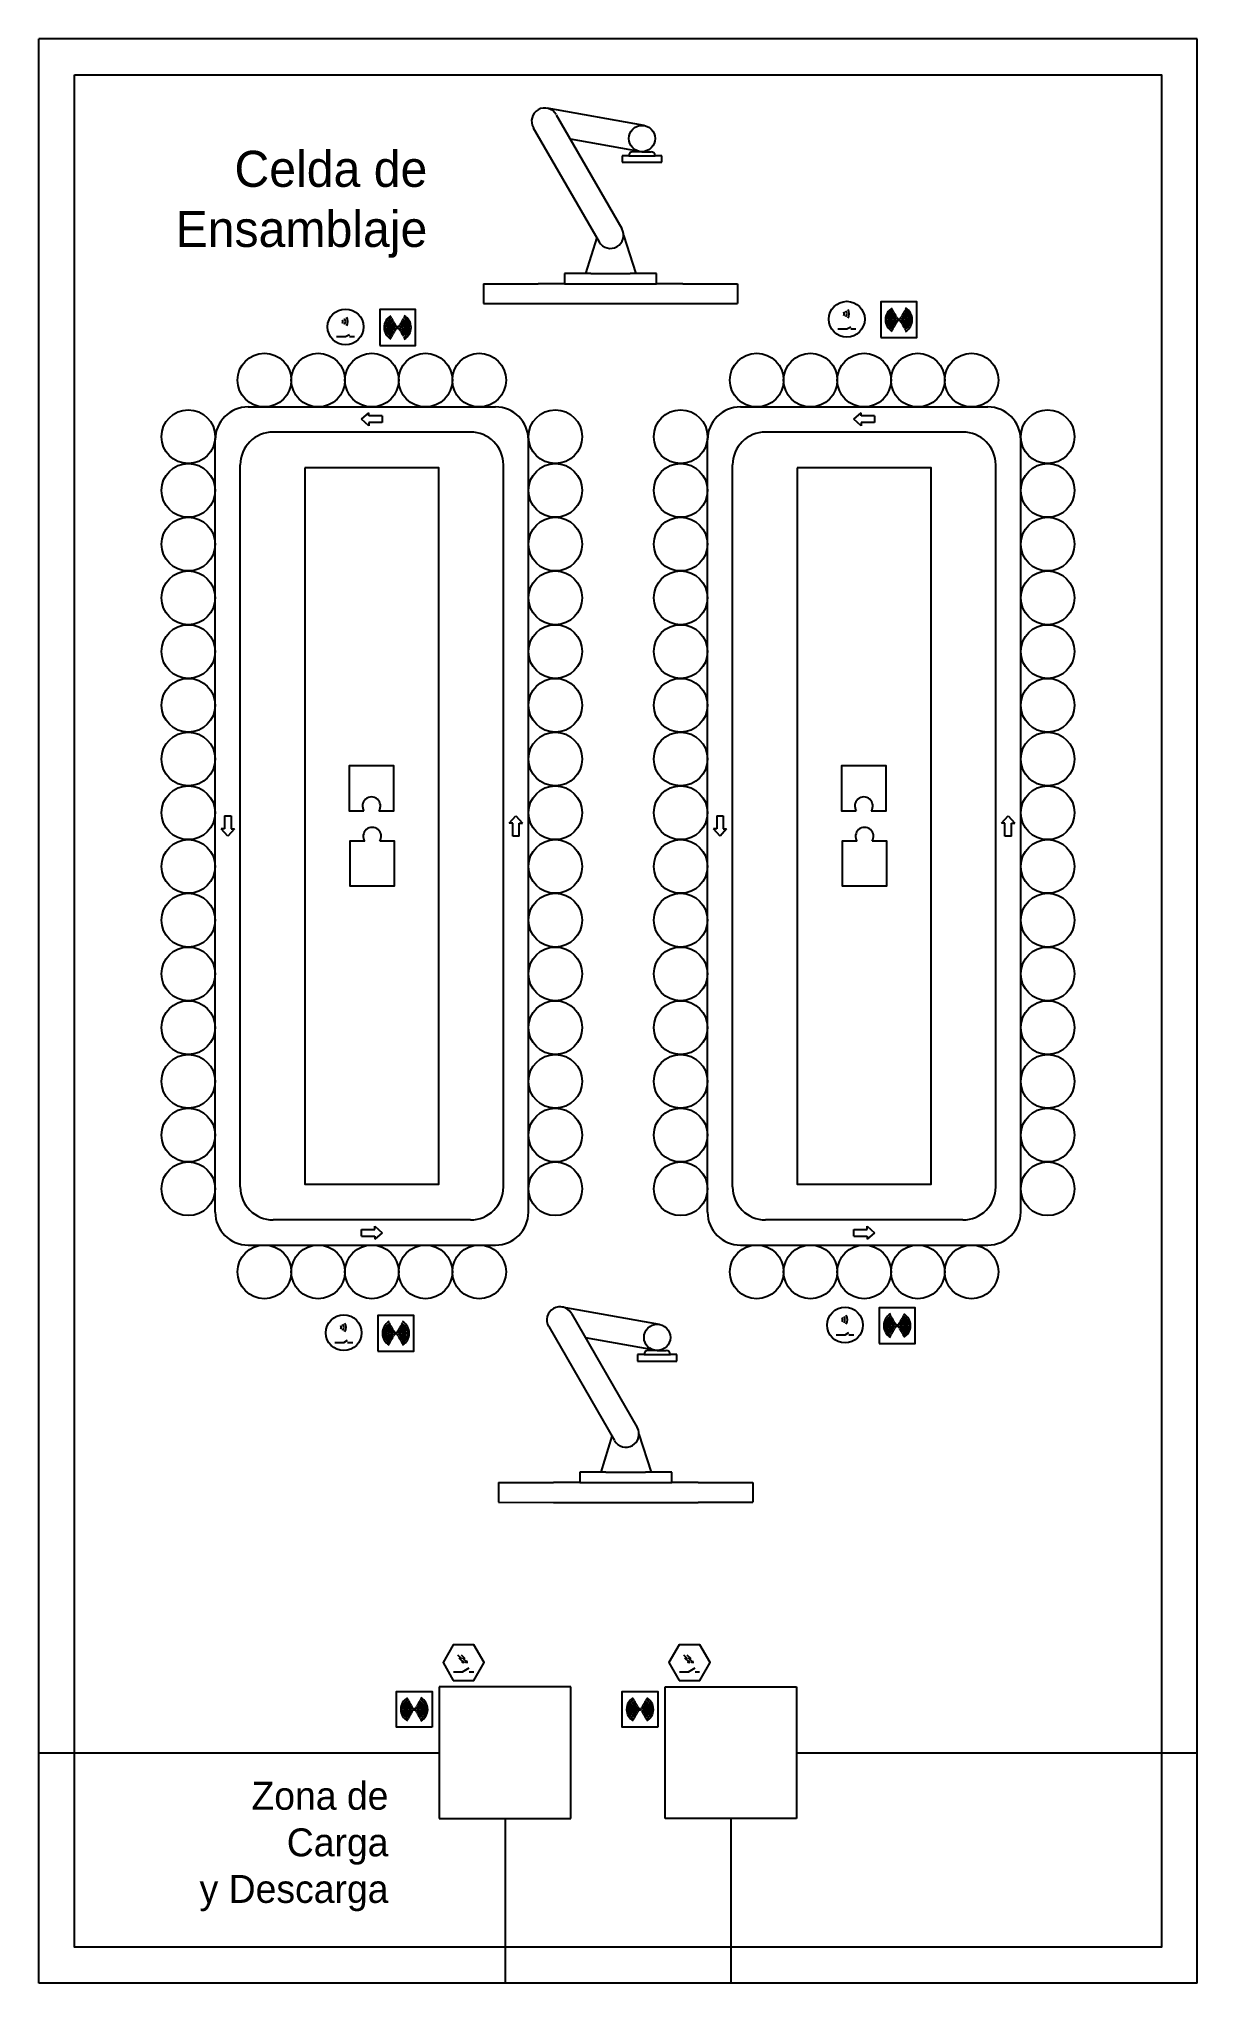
# Model space of a CAD drawing. Header units: millimetres. Extents: x 8447 to 14917, y -1379 to 9478.
import ezdxf

# ---------------------------------------------------------------- set-up
doc = ezdxf.new("R2010")
doc.units = ezdxf.units.MM
doc.header["$LTSCALE"] = 0.4
for name, color, linetype in [('01 Contornos vistos 0.35', 150, 'Continuous'), ('Almacenaje', 80, 'Continuous'), ('Celdas', 200, 'Continuous'), ('Maquina', 82, 'Continuous'), ('Robots', 80, 'Continuous'), ('Sensores', 211, 'Continuous'), ('Texto2', 7, 'Continuous'), ('TrayectAGV', 140, 'Continuous')]:
    doc.layers.add(name, color=color, linetype=linetype)

msp = doc.modelspace()

# ---------------------------------------------------------------- linework, layer by layer
at = {"layer": '01 Contornos vistos 0.35', "color": 6}
for p, q in [((10160, 7816), (10182, 7828)), ((12910, 7859), (12960, 7859)), ((12960, 7859), (12982, 7871)), ((12982, 7859), (13010, 7859)), ((10110, 7816), (10160, 7816)), ((10182, 7816), (10210, 7816)), ((10100, 2199), (10150, 2199)), ((10150, 2199), (10172, 2211)), ((10172, 2199), (10200, 2199)), ((12900, 2242), (12950, 2242)), ((12950, 2242), (12972, 2254)), ((12972, 2242), (13000, 2242)), ((10793, 438), (10807, 433)), ((10813, 438), (10827, 433)), ((12054, 438), (12069, 433)), ((12074, 438), (12089, 433))]:
    msp.add_line(p, q, dxfattribs=at)
at = {"layer": '01 Contornos vistos 0.35', "color": 212}
msp.add_lwpolyline([(8647, 9278), (14717, 9278), (14717, -1179), (8647, -1179)], close=True, dxfattribs=at)
at = {"layer": '01 Contornos vistos 0.35', "color": 6}
for points in [[(10351, 7767), (10551, 7767), (10551, 7967), (10351, 7967)], [(13151, 7810), (13351, 7810), (13351, 8010), (13151, 8010)], [(13141, 2193), (13341, 2193), (13341, 2393), (13141, 2393)], [(10341, 2150), (10541, 2150), (10541, 2350), (10341, 2350)], [(10644, 50), (10444, 50), (10444, 250), (10644, 250)], [(11905, 50), (11705, 50), (11705, 250), (11905, 250)]]:
    msp.add_lwpolyline(points, close=True, dxfattribs=at)
at = {"layer": '01 Contornos vistos 0.35', "color": 2}
for points in [[(9932, 7083), (9932, 3083), (10682, 3083), (10682, 7083)], [(12682, 7083), (12682, 3083), (13432, 3083), (13432, 7083)]]:
    msp.add_lwpolyline(points, close=True, dxfattribs=at)
for points in [[(10347, 5168), (10430, 5168), (10430, 5418), (10180, 5418), (10180, 5168), (10263, 5168)], [(13097, 5168), (13180, 5168), (13180, 5418), (12930, 5418), (12930, 5168), (13013, 5168)], [(10268, 4998), (10184, 4998), (10184, 4748), (10434, 4748), (10434, 4998), (10351, 4998)], [(13017, 4998), (12934, 4998), (12934, 4748), (13184, 4748), (13184, 4998), (13101, 4998)]]:
    msp.add_lwpolyline(points, dxfattribs=at)
at = {"layer": '01 Contornos vistos 0.35', "color": 6}
for centre, radius in [((10160, 7870), 100), ((12960, 7913), 100), ((10451, 7867), 5), ((13251, 7910), 5), ((12950, 2296), 100), ((10150, 2253), 100), ((13241, 2293), 5), ((10441, 2250), 5), ((10544, 150), 5), ((11805, 150), 5)]:
    msp.add_circle(centre, radius, dxfattribs=at)
at = {"layer": '01 Contornos vistos 0.35', "color": 85, "true_color": 0x58ba48}
for centre in [(9707, 7573), (10007, 7573), (10307, 7573), (10607, 7573), (10907, 7573), (12457, 7573), (12757, 7573), (13057, 7573), (13357, 7573), (13657, 7573), (9282, 7257), (11332, 7257), (12032, 7257), (14082, 7257), (9282, 6957), (11332, 6957), (12032, 6957), (14082, 6957), (9282, 6657), (11332, 6657), (12032, 6657), (14082, 6657), (9282, 6357), (11332, 6357), (12032, 6357), (14082, 6357), (9282, 6057), (11332, 6057), (12032, 6057), (14082, 6057), (9282, 5757), (11332, 5757), (12032, 5757), (14082, 5757), (9282, 5457), (11332, 5457), (12032, 5457), (14082, 5457), (9282, 5157), (11332, 5157), (12032, 5157), (14082, 5157), (9282, 4857), (11332, 4857), (12032, 4857), (14082, 4857), (9282, 4557), (11332, 4557), (12032, 4557), (14082, 4557), (9282, 4257), (11332, 4257), (12032, 4257), (14082, 4257), (9282, 3957), (11332, 3957), (12032, 3957), (14082, 3957), (9282, 3657), (11332, 3657), (12032, 3657), (14082, 3657), (9282, 3357), (11332, 3357), (12032, 3357), (14082, 3357), (9282, 3057), (11332, 3057), (12032, 3057), (14082, 3057), (9707, 2593), (10007, 2593), (10307, 2593), (10607, 2593), (10907, 2593), (12457, 2593), (12757, 2593), (13057, 2593), (13357, 2593), (13657, 2593)]:
    msp.add_circle(centre, 150, dxfattribs=at)
at = {"layer": '01 Contornos vistos 0.35', "color": 6}
for centre, radius, start, end in [((10451, 7867), 75, 120, 240), ((10451, 7867), 75, 300, 60), ((12925, 7943), 20.8, 330, 30), ((12925, 7943), 34.7, 330, 30), ((12925, 7943), 48.6, 330, 30), ((13251, 7910), 75, 120, 240), ((13251, 7910), 65, 120, 240), ((13251, 7910), 55, 120, 240), ((13251, 7910), 45, 120, 240), ((13251, 7910), 35, 120, 240), ((13251, 7910), 25, 120, 240), ((13251, 7910), 25, 300, 60), ((13251, 7910), 35, 300, 60), ((13251, 7910), 45, 300, 60), ((13251, 7910), 55, 300, 60), ((13251, 7910), 65, 300, 60), ((13251, 7910), 75, 300, 60), ((10125, 7900), 20.8, 330, 30), ((10125, 7900), 34.7, 330, 30), ((10125, 7900), 48.6, 330, 30), ((10451, 7867), 65, 120, 240), ((10451, 7867), 55, 120, 240), ((10451, 7867), 45, 120, 240), ((10451, 7867), 35, 120, 240), ((10451, 7867), 25, 120, 240), ((10451, 7867), 15, 120, 240), ((10451, 7867), 15, 300, 60), ((10451, 7867), 25, 300, 60), ((10451, 7867), 35, 300, 60), ((10451, 7867), 45, 300, 60), ((10451, 7867), 55, 300, 60), ((10451, 7867), 65, 300, 60), ((13251, 7910), 15, 120, 240), ((13251, 7910), 15, 300, 60), ((10115, 2283), 20.8, 330, 30), ((10115, 2283), 34.7, 330, 30), ((10115, 2283), 48.6, 330, 30), ((10441, 2250), 75, 120, 240), ((10441, 2250), 65, 120, 240), ((10441, 2250), 55, 120, 240), ((10441, 2250), 45, 120, 240), ((10441, 2250), 35, 120, 240), ((10441, 2250), 35, 300, 60), ((10441, 2250), 45, 300, 60), ((10441, 2250), 55, 300, 60), ((10441, 2250), 65, 300, 60), ((10441, 2250), 75, 300, 60), ((12915, 2326), 20.8, 330, 30), ((12915, 2326), 34.7, 330, 30), ((12915, 2326), 48.6, 330, 30), ((13241, 2293), 75, 120, 240), ((13241, 2293), 65, 120, 240), ((13241, 2293), 55, 120, 240), ((13241, 2293), 45, 120, 240), ((13241, 2293), 35, 120, 240), ((13241, 2293), 25, 120, 240), ((13241, 2293), 15, 120, 240), ((13241, 2293), 15, 300, 60), ((13241, 2293), 25, 300, 60), ((13241, 2293), 35, 300, 60), ((13241, 2293), 45, 300, 60), ((13241, 2293), 55, 300, 60), ((13241, 2293), 65, 300, 60), ((13241, 2293), 75, 300, 60), ((10441, 2250), 25, 120, 240), ((10441, 2250), 15, 120, 240), ((10441, 2250), 15, 300, 60), ((10441, 2250), 25, 300, 60), ((10544, 150), 75, 120, 240), ((10544, 150), 65, 120, 240), ((10544, 150), 55, 120, 240), ((10544, 150), 45, 120, 240), ((10544, 150), 35, 120, 240), ((10544, 150), 25, 120, 240), ((10544, 150), 15, 120, 240), ((10544, 150), 15, 300, 60), ((10544, 150), 25, 300, 60), ((10544, 150), 35, 300, 60), ((10544, 150), 45, 300, 60), ((10544, 150), 55, 300, 60), ((10544, 150), 65, 300, 60), ((10544, 150), 75, 300, 60), ((11805, 150), 75, 120, 240), ((11805, 150), 65, 120, 240), ((11805, 150), 55, 120, 240), ((11805, 150), 45, 120, 240), ((11805, 150), 35, 120, 240), ((11805, 150), 25, 120, 240), ((11805, 150), 15, 120, 240), ((11805, 150), 15, 300, 60), ((11805, 150), 25, 300, 60), ((11805, 150), 35, 300, 60), ((11805, 150), 45, 300, 60), ((11805, 150), 55, 300, 60), ((11805, 150), 65, 300, 60), ((11805, 150), 75, 300, 60)]:
    msp.add_arc(centre, radius, start, end, dxfattribs=at)
at = {"layer": '01 Contornos vistos 0.35', "color": 2}
for centre, start, end in [((10305, 5195), 326.9236, 213.0764), ((13055, 5195), 326.9236, 213.0764), ((10309, 5025), 326.907, 213.093), ((13059, 5025), 326.907, 213.093)]:
    msp.add_arc(centre, 50, start, end, dxfattribs=at)
at = {"layer": 'Almacenaje'}
for p, q in [((11419, 275), (10684, 275)), ((10684, 275), (10684, -460)), ((11419, -460), (11419, 275)), ((11945, -460), (11945, 275)), ((11945, 275), (12680, 275)), ((12680, 275), (12680, -460)), ((10684, -460), (11419, -460)), ((12680, -460), (11945, -460))]:
    msp.add_line(p, q, dxfattribs=at)
at = {"layer": 'Maquina'}
for p, q in [((9616, 7423), (10998, 7423)), ((12366, 7423), (13748, 7423)), ((10858, 7283), (9756, 7283)), ((13608, 7283), (12506, 7283)), ((9432, 2927), (9432, 7239)), ((11182, 2927), (11182, 7239)), ((12182, 2927), (12182, 7239)), ((13932, 2927), (13932, 7239)), ((9572, 3067), (9572, 7099)), ((11042, 3067), (11042, 7099)), ((12322, 3067), (12322, 7099)), ((13792, 3067), (13792, 7099)), ((10858, 2883), (9756, 2883)), ((13608, 2883), (12506, 2883)), ((9616, 2743), (10998, 2743)), ((12366, 2743), (13748, 2743))]:
    msp.add_line(p, q, dxfattribs=at)
for centre, start, end in [((9616, 7239), 90, 180), ((10998, 7239), 0, 90), ((12366, 7239), 90, 180), ((13748, 7239), 0, 90), ((9756, 7099), 90, 180), ((10858, 7099), 0, 90), ((12506, 7099), 90, 180), ((13608, 7099), 0, 90), ((9756, 3067), 180, 270), ((10858, 3067), 270, 0), ((12506, 3067), 180, 270), ((13608, 3067), 270, 0), ((9616, 2927), 180, 270), ((10998, 2927), 270, 0), ((12366, 2927), 180, 270), ((13748, 2927), 270, 0)]:
    msp.add_arc(centre, 184, start, end, dxfattribs=at)
at = {"layer": 'Robots'}
for p, q in [((11828, 8994), (11286, 9091)), ((11337, 9055), (11704, 8419)), ((11209, 8982), (11576, 8345)), ((11803, 8849), (11416, 8919)), ((11742, 8826), (11705, 8826)), ((11705, 8826), (11705, 8790)), ((11742, 8826), (11889, 8826)), ((11816, 8848), (11764, 8848)), ((11816, 8848), (11867, 8848)), ((11926, 8826), (11889, 8826)), ((11926, 8790), (11926, 8826)), ((11705, 8790), (11926, 8790)), ((11563, 8369), (11501, 8169)), ((11692, 8434), (11692, 8434)), ((11692, 8434), (11692, 8434)), ((11692, 8434), (11692, 8434)), ((11713, 8382), (11781, 8169)), ((11530, 8169), (11383, 8169)), ((11383, 8169), (11383, 8110)), ((11530, 8169), (11750, 8169)), ((11897, 8169), (11750, 8169)), ((11897, 8110), (11897, 8169)), ((10930, 8111), (10930, 8000)), ((10930, 8110), (11236, 8110)), ((11383, 8110), (11236, 8110)), ((11383, 8110), (11897, 8110)), ((12044, 8110), (11897, 8110)), ((12044, 8110), (12350, 8110)), ((10930, 8000), (11236, 8000)), ((11236, 8001), (11236, 8000)), ((11236, 8000), (12044, 8000)), ((12044, 8001), (12044, 8000)), ((11914, 2299), (11371, 2396)), ((11295, 2287), (11662, 1651)), ((11422, 2361), (11789, 1724)), ((11888, 2155), (11501, 2224)), ((11828, 2132), (11791, 2132)), ((11791, 2132), (11791, 2095)), ((11791, 2095), (12011, 2095)), ((11828, 2132), (11975, 2132)), ((11901, 2154), (11850, 2154)), ((11901, 2154), (11952, 2154)), ((12011, 2132), (11975, 2132)), ((12011, 2095), (12011, 2132)), ((11777, 1740), (11777, 1740)), ((11777, 1740), (11777, 1740)), ((11777, 1740), (11777, 1740)), ((11648, 1675), (11587, 1474)), ((11799, 1687), (11867, 1474)), ((11015, 1416), (11015, 1306)), ((11015, 1416), (11321, 1416)), ((11468, 1416), (11321, 1416)), ((11615, 1474), (11468, 1474)), ((11468, 1474), (11468, 1416)), ((11468, 1416), (11983, 1416)), ((11615, 1474), (11836, 1474)), ((11983, 1474), (11836, 1474)), ((11983, 1416), (11983, 1474)), ((12130, 1416), (11983, 1416)), ((12130, 1416), (12436, 1416)), ((11015, 1306), (11321, 1305)), ((11321, 1306), (11321, 1305)), ((11321, 1305), (12130, 1305)), ((12130, 1306), (12130, 1305))]:
    msp.add_line(p, q, dxfattribs=at)
for points in [[(12350, 8111), (12350, 8001)], [(12044, 8001), (12350, 8001)], [(12436, 1417), (12436, 1306)], [(12130, 1306), (12436, 1306)]]:
    msp.add_lwpolyline(points, dxfattribs=at)
for centre in [(11816, 8922), (11901, 2227)]:
    msp.add_circle(centre, 73.5, dxfattribs=at)
for centre, radius, start, end in [((11273, 9019), 73.5, 29.9651, 209.9651), ((11764, 8826), 22, 90, 180), ((11867, 8826), 22, 0, 90), ((11640, 8382), 73.5, 209.9651, 29.9651), ((11358, 2324), 73.5, 29.9651, 209.9651), ((11850, 2132), 22, 90, 180), ((11952, 2132), 22, 0, 90), ((11726, 1687), 73.5, 209.9651, 29.9651)]:
    msp.add_arc(centre, radius, start, end, dxfattribs=at)
at = {"layer": 'Sensores', "color": 6}
for p, q in [((10786, 454), (10807, 433)), ((10793, 438), (10814, 417)), ((10806, 454), (10827, 433)), ((10813, 438), (10834, 417)), ((12047, 454), (12069, 433)), ((12054, 438), (12076, 417)), ((12067, 454), (12089, 433)), ((12074, 438), (12096, 417)), ((10763, 360), (10814, 360)), ((10814, 360), (10851, 382)), ((10851, 360), (10877, 360)), ((12025, 360), (12076, 360)), ((12076, 360), (12113, 382)), ((12113, 360), (12138, 360))]:
    msp.add_line(p, q, dxfattribs=at)
for points in [[(10762, 311), (10877, 311), (10935, 411), (10877, 511), (10762, 511), (10705, 411)], [(12024, 311), (12139, 311), (12197, 411), (12139, 511), (12024, 511), (11966, 411)], [(10817, 420), (10811, 414), (10820, 411)], [(10837, 420), (10831, 414), (10840, 411)], [(12079, 420), (12072, 414), (12081, 411)], [(12099, 420), (12092, 414), (12101, 411)]]:
    msp.add_lwpolyline(points, close=True, dxfattribs=at)
at = {"layer": 'Texto2'}
for p, q in [((10250, 7354), (10291, 7391)), ((10291, 7373), (10291, 7391)), ((13000, 7354), (13041, 7391)), ((13041, 7373), (13041, 7391)), ((10291, 7317), (10250, 7354)), ((10364, 7373), (10291, 7373)), ((10364, 7336), (10291, 7336)), ((10291, 7336), (10291, 7317)), ((10364, 7373), (10364, 7336)), ((13041, 7317), (13000, 7354)), ((13114, 7373), (13041, 7373)), ((13114, 7336), (13041, 7336)), ((13041, 7336), (13041, 7317)), ((13114, 7373), (13114, 7336)), ((9484, 5140), (9521, 5140)), ((9484, 5140), (9484, 5067)), ((9521, 5140), (9521, 5067)), ((11075, 5099), (11112, 5140)), ((11112, 5140), (11149, 5099)), ((12234, 5140), (12270, 5140)), ((12234, 5140), (12234, 5067)), ((12270, 5140), (12270, 5067)), ((13825, 5099), (13862, 5140)), ((13862, 5140), (13898, 5099)), ((9484, 5067), (9466, 5067)), ((9502, 5026), (9466, 5067)), ((9539, 5067), (9502, 5026)), ((9521, 5067), (9539, 5067)), ((11094, 5099), (11075, 5099)), ((11094, 5026), (11094, 5099)), ((11130, 5026), (11094, 5026)), ((11130, 5026), (11130, 5099)), ((11130, 5099), (11149, 5099)), ((12234, 5067), (12215, 5067)), ((12252, 5026), (12215, 5067)), ((12289, 5067), (12252, 5026)), ((12270, 5067), (12289, 5067)), ((13843, 5099), (13825, 5099)), ((13843, 5026), (13843, 5099)), ((13880, 5026), (13843, 5026)), ((13880, 5026), (13880, 5099)), ((13880, 5099), (13898, 5099)), ((10250, 2793), (10250, 2830)), ((10250, 2830), (10323, 2830)), ((10323, 2830), (10323, 2848)), ((10323, 2848), (10364, 2811)), ((13000, 2793), (13000, 2830)), ((13000, 2830), (13073, 2830)), ((13073, 2830), (13073, 2848)), ((13073, 2848), (13114, 2811)), ((10250, 2793), (10323, 2793)), ((10364, 2811), (10323, 2775)), ((10323, 2793), (10323, 2775)), ((13000, 2793), (13073, 2793)), ((13114, 2811), (13073, 2775)), ((13073, 2793), (13073, 2775))]:
    msp.add_line(p, q, dxfattribs=at)
at = {"layer": 'TrayectAGV'}
for p, q in [((14917, 9478), (8447, 9478)), ((8447, -1379), (8447, 9478)), ((14917, -1379), (14917, 9478)), ((8447, -92), (10684, -92)), ((12680, -92), (14917, -92)), ((11051, -460), (11051, -1379)), ((12313, -460), (12313, -1379)), ((14917, -1379), (8447, -1379))]:
    msp.add_line(p, q, dxfattribs=at)

# ---------------------------------------------------------------- texts
at = {"layer": 'Celdas', "insert": (10617, 8256), "char_height": 201.25, "attachment_point": 9}
msp.add_mtext_dynamic_manual_height_columns('Celda de Ensamblaje', width=2170, gutter_width=1006, heights=[0], dxfattribs=at)
at = {"layer": 'Texto2', "insert": (10400, -978), "char_height": 156, "attachment_point": 9}
msp.add_mtext('Zona de\\PCarga\\Py Descarga', dxfattribs=at)

doc.saveas('drawing.dxf')
